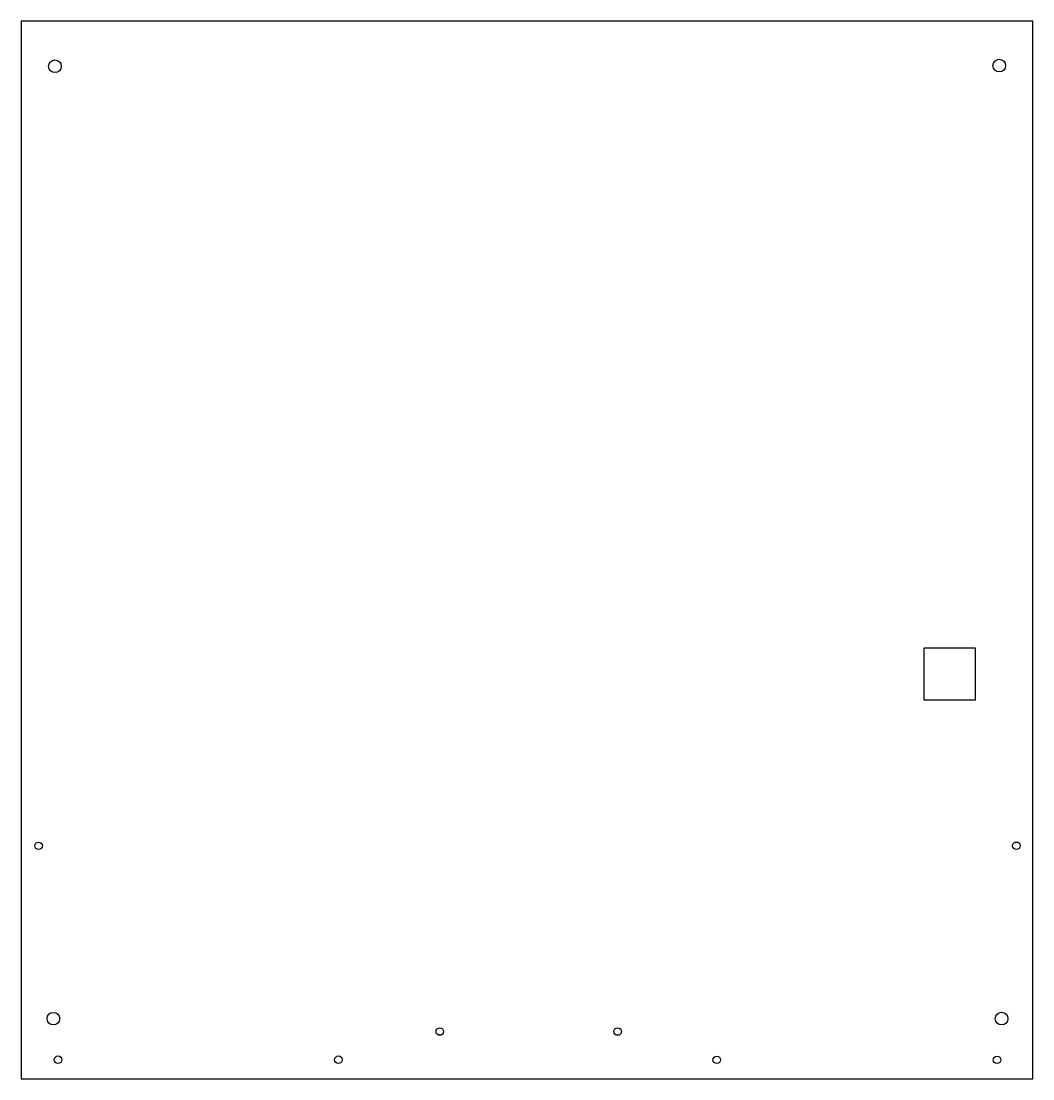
# Model space of a CAD drawing. Header units: millimetres. Extents: x 306 to 707, y -171 to 249.
import ezdxf

# ---------------------------------------------------------------- set-up
doc = ezdxf.new("R2010")
doc.units = ezdxf.units.MM
doc.layers.add('Sketch016', color=7, linetype='CONTINUOUS')

msp = doc.modelspace()

# ---------------------------------------------------------------- linework, layer by layer
at = {"layer": 'Sketch016'}
for p, q in [((305.52, 249.28), (305.52, -170.71)), ((707.44, 249.28), (305.52, 249.28)), ((707.44, -170.71), (707.44, 249.28)), ((664.09, 0.29), (664.09, -20.21)), ((684.59, 0.29), (664.09, 0.29)), ((684.59, -20.21), (684.59, 0.29)), ((664.09, -20.21), (684.59, -20.21)), ((305.52, -170.71), (707.44, -170.71))]:
    msp.add_line(p, q, dxfattribs=at)
for centre, radius in [((318.92, 231.37), 2.51), ((694.08, 231.63), 2.5), ((312.46, -78.18), 1.5), ((700.89, -78.17), 1.5), ((318.34, -146.81), 2.5), ((695.01, -146.79), 2.49), ((471.84, -151.93), 1.5), ((542.49, -151.93), 1.5), ((320.19, -163.11), 1.5), ((431.53, -163.13), 1.5), ((581.85, -163.17), 1.5), ((693.23, -163.16), 1.5)]:
    msp.add_circle(centre, radius, dxfattribs=at)

doc.saveas('drawing.dxf')
